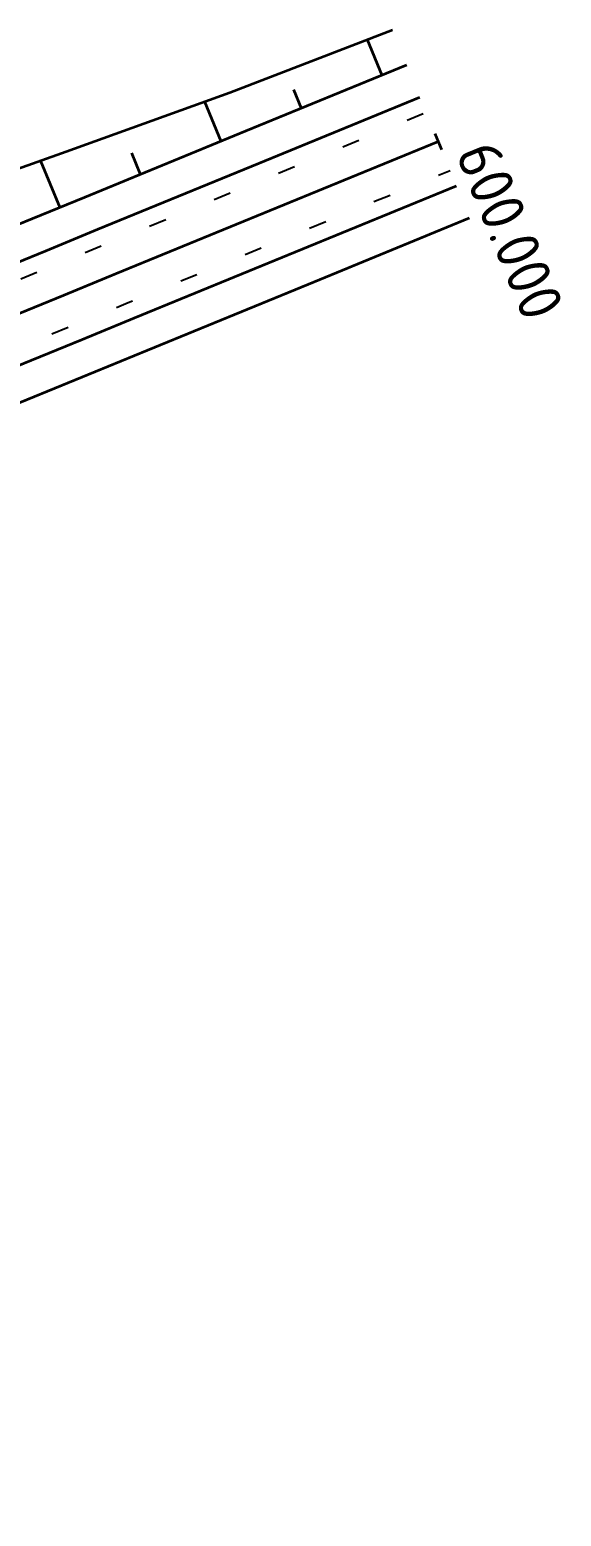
# Model space of a CAD drawing. Header units: metres. Extents: x 134219 to 139178, y 438661 to 444352.
# Drawn here: x 136338.9 to 136369.4, y 442088.9 to 442174.2 of the extents above; entities that cross this region are included whole.
import ezdxf

# ---------------------------------------------------------------- set-up
doc = ezdxf.new("R2010")
doc.units = ezdxf.units.M
doc.linetypes.add('13strp', pattern=[4, 1, -3])
doc.layers.add('Utd-ondergr-nw', color=8, linetype='13strp', lineweight=35)
doc.layers.add('Utd-weg-nw', color=8, linetype='Continuous')
doc.styles.add('alm a2ee v011$0$rtw_iso', font='NLCS-ISO.ttf')

msp = doc.modelspace()

# ---------------------------------------------------------------- linework, layer by layer
at = {"layer": 'Utd-ondergr-nw', "color": 7, "linetype": 'Continuous'}
msp.add_line((136362.178, 442168.297), (136362.557, 442167.372), dxfattribs=at)
at = {"layer": 'Utd-ondergr-nw', "linetype": 'Continuous', "flags": 128}
for points in [[(136337.933, 442166.156), (136340.989, 442167.25), (136350.403, 442170.65), (136359.736, 442174.248)], [(136358.285, 442173.689), (136359.126, 442171.639)], [(136332.82, 442160.853), (136339.061, 442163.406), (136342.061, 442164.637), (136351.313, 442168.433), (136360.564, 442172.229)], [(136354.059, 442170.815), (136354.5, 442169.741)], [(136333.574, 442159), (136339.82, 442161.556), (136342.82, 442162.787), (136352.072, 442166.583), (136361.323, 442170.379)], [(136348.94, 442170.121), (136349.874, 442167.843)], [(136334.61, 442156.453), (136340.864, 442159.012), (136343.864, 442160.243), (136353.116, 442164.039), (136362.367, 442167.835)], [(136344.741, 442167.183), (136345.249, 442165.945)], [(136339.524, 442166.725), (136340.623, 442164.047)], [(136297.317, 442139.446), (136298.135, 442139.746), (136307.526, 442143.181), (136309.81, 442144.017), (136316.924, 442146.63), (136323.91, 442149.255), (136326.319, 442150.185), (136327.964, 442150.828), (136334.859, 442153.586), (136335.646, 442153.906), (136341.908, 442156.468), (136344.908, 442157.699), (136354.16, 442161.495), (136363.411, 442165.29)]]:
    msp.add_lwpolyline(points, dxfattribs=at)
at = {"layer": 'Utd-ondergr-nw', "linetype": 'Continuous'}
msp.add_lwpolyline([(136292.779, 442127.702), (136294.503, 442134.862, -0.251056), (136296.389, 442136.977), (136298.822, 442137.867), (136308.213, 442141.303), (136310.497, 442142.139), (136317.618, 442144.754), (136324.625, 442147.387), (136327.043, 442148.32), (136328.696, 442148.966), (136335.611, 442151.733), (136336.4, 442152.053), (136342.667, 442154.617), (136345.667, 442155.848), (136354.919, 442159.644), (136364.17, 442163.44)], format="xyb", dxfattribs=at)
at = {"layer": 'Utd-weg-nw', "linetype": '13strp', "flags": 128}
for points in [[(136154.525, 442092.053), (136155.702, 442092.484), (136165.094, 442095.92), (136174.485, 442099.355), (136183.876, 442102.791), (136193.268, 442106.227), (136201.382, 442109.195), (136202.659, 442109.662), (136212.05, 442113.098), (136214.889, 442114.136), (136221.441, 442116.533), (136228.396, 442119.078), (136230.833, 442119.969), (136240.224, 442123.405), (136249.615, 442126.84), (136259.007, 442130.276), (136268.398, 442133.712), (136277.789, 442137.147), (136287.18, 442140.583), (136290.818, 442141.914), (136296.572, 442144.019), (136305.963, 442147.454), (136308.247, 442148.29), (136315.345, 442150.897), (136322.283, 442153.504), (136324.67, 442154.425), (136326.301, 442155.063), (136333.148, 442157.802), (136333.932, 442158.12), (136340.181, 442160.677), (136343.181, 442161.908), (136352.433, 442165.704), (136361.684, 442169.5)], [(136156.323, 442088.878), (136156.939, 442089.103), (136166.331, 442092.539), (136175.722, 442095.974), (136185.113, 442099.41), (136194.504, 442102.846), (136202.619, 442105.814), (136203.896, 442106.281), (136213.287, 442109.717), (136216.126, 442110.756), (136222.678, 442113.153), (136229.632, 442115.697), (136232.07, 442116.588), (136241.461, 442120.024), (136250.852, 442123.46), (136260.243, 442126.895), (136269.635, 442130.331), (136279.026, 442133.766), (136288.417, 442137.202), (136292.055, 442138.533), (136297.809, 442140.638), (136307.2, 442144.073), (136309.484, 442144.909), (136316.594, 442147.52), (136323.57, 442150.142), (136325.974, 442151.07), (136327.617, 442151.712), (136334.502, 442154.466), (136335.288, 442154.786), (136341.547, 442157.346), (136344.548, 442158.577), (136353.799, 442162.373), (136363.051, 442166.169)]]:
    msp.add_lwpolyline(points, dxfattribs=at)

# ---------------------------------------------------------------- texts
at = {"layer": 'Utd-ondergr-nw', "color": 7, "style": 'alm a2ee v011$0$rtw_iso'}
msp.add_text('600.000', height=2.5, rotation=292.30884, dxfattribs=at).set_placement((136363.325, 442167.147))

doc.saveas('drawing.dxf')
